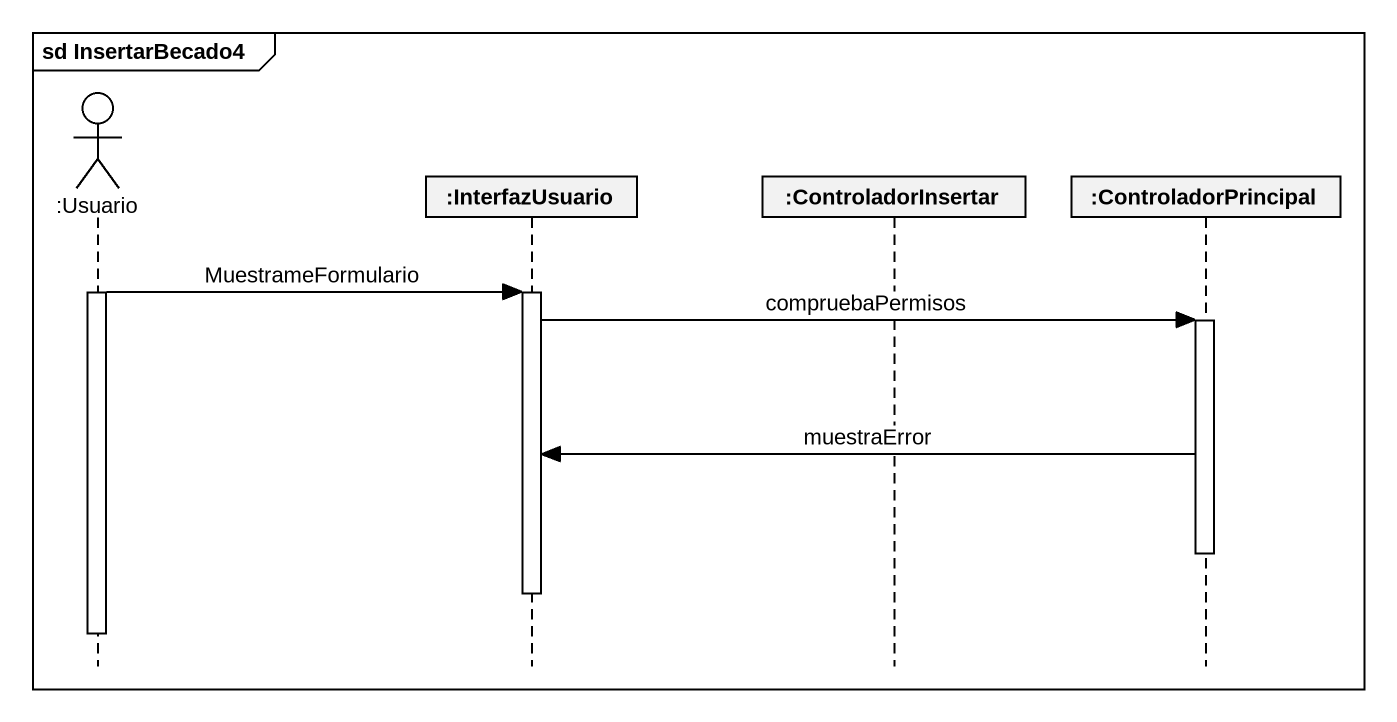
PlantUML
@startuml
mainframe sd InsertarBecado4
hide footbox
actor ":Usuario" as Usuario
participant ":InterfazUsuario" as InterfazUsuario
participant ":ControladorInsertar" as ControladorInsertar
participant ":ControladorPrincipal" as ControladorPrincipal

activate Usuario
Usuario -> InterfazUsuario : MuestrameFormulario
activate InterfazUsuario
InterfazUsuario -> ControladorPrincipal : compruebaPermisos
activate ControladorPrincipal
ControladorPrincipal -> InterfazUsuario : muestraError
deactivate ControladorPrincipal
deactivate InterfazUsuario
deactivate Usuario
@enduml
